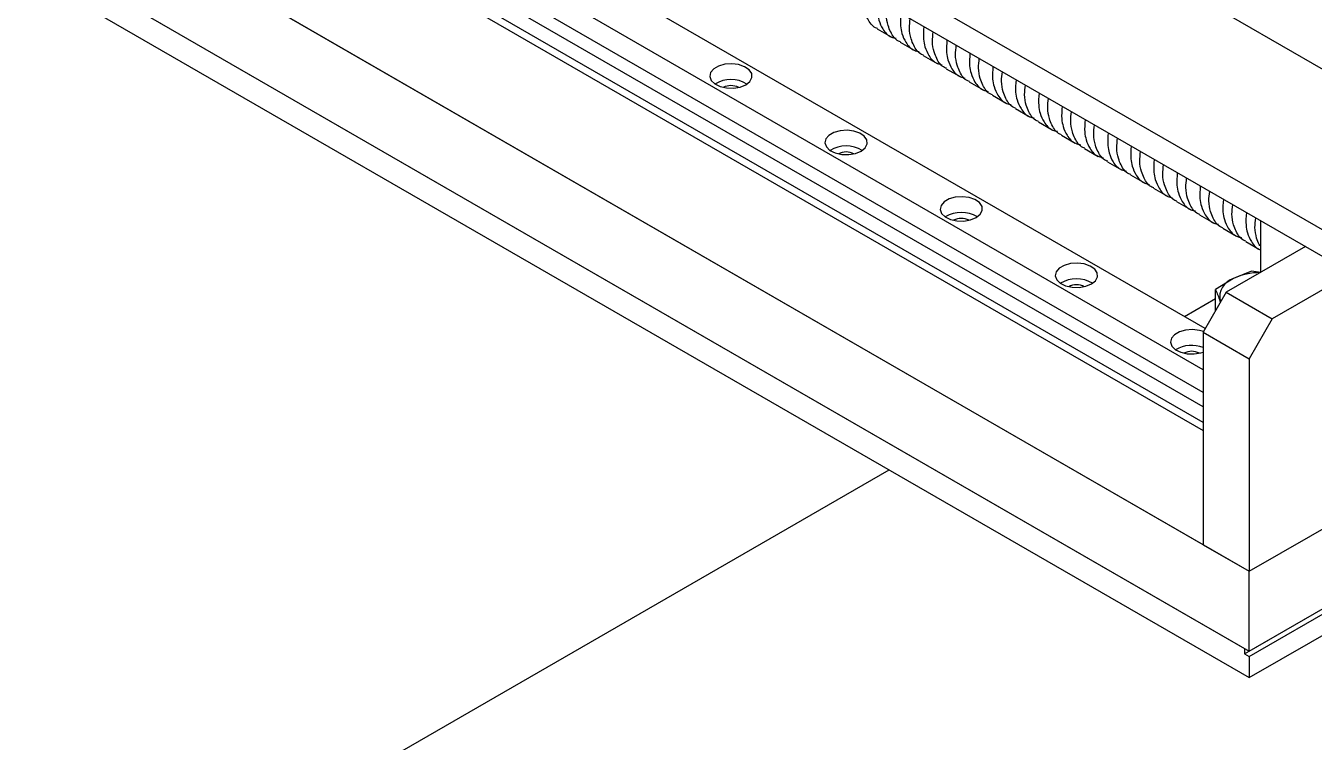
# Model space of a CAD drawing. Header units: millimetres. Extents: x 0 to 4412, y -498 to 1086.
# Drawn here: x 4299.37 to 4338.92, y 392.31 to 414.32 of the extents above; entities that cross this region are included whole.
import ezdxf

# ---------------------------------------------------------------- set-up
doc = ezdxf.new("R2010")
doc.units = ezdxf.units.MM
doc.header["$LTSCALE"] = 1.8

msp = doc.modelspace()

# ---------------------------------------------------------------- linework, layer by layer
at = {"color": 7, "linetype": 'Continuous', "lineweight": 30}
for p, q in [((4252.0734, 444.0919), (4336.7848, 395.189)), ((4252.0734, 443.2753), (4336.9262, 394.2908)), ((4267.6298, 437.561), (4336.9262, 397.557)), ((4267.6298, 435.1114), (4336.9262, 395.1074)), ((4340.0627, 407.5331), (4291.7007, 435.4518)), ((4340.0627, 406.7165), (4291.7007, 434.6353)), ((4335.512, 398.3734), (4278.9435, 431.0297)), ((4335.5779, 405.0198), (4302.8666, 423.9036)), ((4335.512, 403.7516), (4301.7447, 423.245)), ((4335.512, 403.0494), (4301.5609, 422.649)), ((4335.512, 402.1295), (4301.0375, 422.0312)), ((4335.512, 402.6085), (4301.4524, 422.2707)), ((4300.8254, 421.9087), (4335.512, 401.8845)), ((4335.3444, 415.2), (4339.1941, 412.9776)), ((4325.5049, 414.2231), (4325.9294, 413.978)), ((4326.212, 413.8149), (4326.6365, 413.5698)), ((4326.9192, 413.4067), (4327.3436, 413.1616)), ((4327.6263, 412.9985), (4328.0508, 412.7534)), ((4328.3334, 412.5903), (4328.7579, 412.3452)), ((4350.3613, 412.6617), (4337.6333, 405.3141)), ((4329.0405, 412.182), (4329.465, 411.937)), ((4329.7476, 411.7738), (4330.1721, 411.5288)), ((4330.4547, 411.3656), (4330.8792, 411.1206)), ((4331.1618, 410.9574), (4331.5863, 410.7124)), ((4331.8689, 410.5492), (4332.2934, 410.3042)), ((4332.576, 410.141), (4333.0005, 409.896)), ((4333.2831, 409.7328), (4333.7076, 409.4878)), ((4333.9902, 409.3246), (4334.4147, 409.0796)), ((4334.6973, 408.9164), (4335.1218, 408.6714)), ((4335.4044, 408.5082), (4335.8289, 408.2632)), ((4337.2798, 406.7428), (4337.2798, 408.3231)), ((4336.1115, 408.1), (4336.536, 407.855)), ((4338.6485, 407.5329), (4336.2191, 406.1305)), ((4336.8187, 407.6918), (4337.2431, 407.4468)), ((4336.994, 406.7733), (4336.4411, 406.5523)), ((4337.2783, 406.7414), (4336.994, 406.7733)), ((4336.4411, 406.5523), (4335.8882, 406.2143)), ((4335.8882, 405.5573), (4335.8882, 406.2143)), ((4334.937, 405.3898), (4335.8882, 405.9389)), ((4336.2191, 406.1305), (4335.512, 404.9057)), ((4336.043, 405.8254), (4336.0311, 405.8566)), ((4336.0311, 405.8566), (4336.0415, 405.8229)), ((4336.2191, 406.1305), (4337.6333, 405.3141)), ((4336.9262, 397.557), (4351.0684, 405.7211)), ((4336.9262, 397.557), (4351.0684, 405.7211)), ((4337.6333, 405.3141), (4336.9262, 404.0893)), ((4335.512, 404.9057), (4336.9262, 404.0893)), ((4335.512, 404.9057), (4335.512, 398.3734)), ((4336.9262, 404.0893), (4336.9262, 397.557)), ((4336.7848, 395.0257), (4350.9269, 403.1898)), ((4336.9262, 395.1074), (4351.0684, 403.2715)), ((4336.9262, 394.9441), (4351.0684, 403.1082)), ((4335.512, 401.8845), (4335.512, 398.3734)), ((4300.1284, 385.8157), (4325.8678, 400.6747)), ((4335.512, 398.3734), (4336.9262, 397.557)), ((4336.9262, 395.1074), (4336.9262, 397.557)), ((4336.9262, 394.2908), (4342.5831, 397.5565)), ((4336.7848, 395.189), (4336.7848, 395.0257)), ((4336.7848, 395.0257), (4336.9262, 394.9441)), ((4336.9262, 394.9441), (4336.9262, 394.2908))]:
    msp.add_line(p, q, dxfattribs=at)
at = {"color": 7, "linetype": 'Continuous', "lineweight": 30, "flags": 128}
for points in [[(4321.4759, 412.5075), (4321.6003, 412.6081), (4321.6613, 412.7265), (4321.6525, 412.8499), (4321.5747, 412.9649), (4321.4364, 413.0592), (4321.2526, 413.1224), (4321.0432, 413.1478), (4320.8309, 413.1325), (4320.6386, 413.0783), (4320.4873, 412.9909), (4320.3933, 412.8799), (4320.3669, 412.7574), (4320.4108, 412.6365), (4320.5203, 412.5304), (4320.6836, 412.4505), (4320.8829, 412.4056), (4321.0967, 412.4005), (4321.3018, 412.4358), (4321.4759, 412.5075)], [(4325.0115, 410.4665), (4325.1358, 410.567), (4325.1969, 410.6854), (4325.188, 410.8089), (4325.1102, 410.9239), (4324.9719, 411.0182), (4324.7881, 411.0814), (4324.5787, 411.1068), (4324.3664, 411.0915), (4324.1742, 411.0372), (4324.0229, 410.9499), (4323.9289, 410.8389), (4323.9024, 410.7163), (4323.9463, 410.5954), (4324.0558, 410.4893), (4324.2191, 410.4095), (4324.4185, 410.3646), (4324.6323, 410.3595), (4324.8373, 410.3947), (4325.0115, 410.4665)], [(4328.547, 408.4255), (4328.6713, 408.526), (4328.7324, 408.6444), (4328.7236, 408.7678), (4328.6458, 408.8829), (4328.5075, 408.9772), (4328.3237, 409.0404), (4328.1142, 409.0657), (4327.9019, 409.0505), (4327.7097, 408.9962), (4327.5584, 408.9089), (4327.4644, 408.7979), (4327.4379, 408.6753), (4327.4819, 408.5544), (4327.5914, 408.4483), (4327.7547, 408.3685), (4327.954, 408.3236), (4328.1678, 408.3185), (4328.3729, 408.3537), (4328.547, 408.4255)], [(4332.0825, 406.3845), (4332.2069, 406.485), (4332.2679, 406.6034), (4332.2591, 406.7268), (4332.1813, 406.8419), (4332.043, 406.9361), (4331.8592, 406.9994), (4331.6498, 407.0247), (4331.4375, 407.0094), (4331.2452, 406.9552), (4331.0939, 406.8678), (4330.9999, 406.7569), (4330.9735, 406.6343), (4331.0174, 406.5134), (4331.1269, 406.4073), (4331.2902, 406.3275), (4331.4895, 406.2826), (4331.7033, 406.2775), (4331.9084, 406.3127), (4332.0825, 406.3845)], [(4335.5205, 404.9204), (4335.3947, 404.9584), (4335.1853, 404.9837), (4334.973, 404.9684), (4334.7808, 404.9142), (4334.6295, 404.8268), (4334.5355, 404.7159), (4334.509, 404.5933), (4334.5529, 404.4724), (4334.6625, 404.3663), (4334.8257, 404.2864), (4335.0251, 404.2415), (4335.2389, 404.2364), (4335.4439, 404.2717), (4335.512, 404.2939)]]:
    msp.add_lwpolyline(points, dxfattribs=at)
at = {"color": 7, "linetype": 'Continuous', "lineweight": 30}
for centre, radius, start, end in [((4321.0163, 411.7156), 0.9499, 58.77814, 121.22186), ((4321.0163, 411.9559), 0.5243, 63.09489, 116.90511), ((4324.5519, 409.6746), 0.9499, 58.77814, 121.22186), ((4324.5519, 409.9149), 0.5243, 63.09489, 116.90511), ((4328.0874, 407.6335), 0.9499, 58.77814, 121.22186), ((4328.0874, 407.8739), 0.5243, 63.09489, 116.90511), ((4337.2516, 404.8388), 1.8956, 89.59356, 115.31507), ((4331.6229, 405.5925), 0.9499, 58.77814, 121.22186), ((4331.6229, 405.8329), 0.5243, 63.09489, 116.90511), ((4336.6207, 405.9778), 0.6019, 107.3579, 191.61642), ((4335.162, 403.5162), 0.9821, 69.11955, 120.32921), ((4335.1585, 403.7919), 0.5243, 63.09489, 116.90511)]:
    msp.add_arc(centre, radius, start, end, dxfattribs=at)
for points, knots in [([(4325.5106, 414.2345), (4325.4916, 414.2408), (4325.3587, 414.2849), (4325.2321, 414.4741), (4325.1181, 414.7555), (4325.066, 415.0295), (4325.0932, 415.2529), (4325.1051, 415.3513)], [0, 0, 0, 0, 0.0552706, 0.3866254, 0.5635173, 0.8075314, 1, 1, 1, 1]), ([(4325.5248, 415.1091), (4325.5142, 414.9764), (4325.4964, 414.754), (4325.558, 414.4564), (4325.6822, 414.1814), (4325.8655, 413.9765), (4326.0361, 413.9439), (4326.0861, 413.9344)], [0, 0, 0, 0, 0.2275202, 0.3811169, 0.5929963, 0.88094, 1, 1, 1, 1]), ([(4326.2177, 413.8263), (4326.1987, 413.8326), (4326.0658, 413.8767), (4325.9393, 414.0659), (4325.8252, 414.3473), (4325.7731, 414.6213), (4325.8003, 414.8447), (4325.8122, 414.9431)], [0, 0, 0, 0, 0.0552706, 0.3866254, 0.5635173, 0.8075314, 1, 1, 1, 1]), ([(4326.2319, 414.7009), (4326.2213, 414.5681), (4326.2035, 414.3458), (4326.2651, 414.0482), (4326.3893, 413.7732), (4326.5726, 413.5683), (4326.7432, 413.5357), (4326.7932, 413.5262)], [0, 0, 0, 0, 0.2275202, 0.3811169, 0.5929963, 0.88094, 1, 1, 1, 1]), ([(4326.9248, 413.4181), (4326.9058, 413.4244), (4326.7729, 413.4685), (4326.6464, 413.6577), (4326.5323, 413.9391), (4326.4803, 414.2131), (4326.5074, 414.4365), (4326.5193, 414.5349)], [0, 0, 0, 0, 0.0552706, 0.3866254, 0.5635173, 0.8075314, 1, 1, 1, 1]), ([(4326.939, 414.2927), (4326.9284, 414.1599), (4326.9106, 413.9376), (4326.9722, 413.64), (4327.0964, 413.365), (4327.2797, 413.1601), (4327.4503, 413.1275), (4327.5003, 413.1179)], [0, 0, 0, 0, 0.2275202, 0.3811169, 0.5929963, 0.88094, 1, 1, 1, 1]), ([(4327.6319, 413.0099), (4327.6129, 413.0162), (4327.48, 413.0603), (4327.3535, 413.2495), (4327.2394, 413.5309), (4327.1874, 413.8049), (4327.2145, 414.0282), (4327.2264, 414.1267)], [0, 0, 0, 0, 0.0552706, 0.3866254, 0.5635173, 0.8075314, 1, 1, 1, 1]), ([(4327.6461, 413.8845), (4327.6355, 413.7517), (4327.6177, 413.5294), (4327.6793, 413.2318), (4327.8035, 412.9568), (4327.9868, 412.7519), (4328.1575, 412.7193), (4328.2074, 412.7097)], [0, 0, 0, 0, 0.2275202, 0.3811169, 0.5929963, 0.88094, 1, 1, 1, 1]), ([(4328.339, 412.6017), (4328.32, 412.608), (4328.1871, 412.6521), (4328.0606, 412.8413), (4327.9465, 413.1227), (4327.8945, 413.3967), (4327.9216, 413.62), (4327.9335, 413.7185)], [0, 0, 0, 0, 0.0552706, 0.3866254, 0.5635173, 0.8075314, 1, 1, 1, 1]), ([(4328.3532, 413.4763), (4328.3426, 413.3435), (4328.3248, 413.1212), (4328.3864, 412.8236), (4328.5106, 412.5486), (4328.6939, 412.3437), (4328.8646, 412.3111), (4328.9145, 412.3015)], [0, 0, 0, 0, 0.22752023, 0.38111688, 0.59299626, 0.88093996, 1, 1, 1, 1]), ([(4329.0461, 412.1935), (4329.0271, 412.1998), (4328.8942, 412.2439), (4328.7677, 412.4331), (4328.6536, 412.7145), (4328.6016, 412.9885), (4328.6287, 413.2118), (4328.6407, 413.3103)], [0, 0, 0, 0, 0.0552706, 0.3866254, 0.5635173, 0.8075314, 1, 1, 1, 1]), ([(4329.0603, 413.068), (4329.0497, 412.9353), (4329.0319, 412.713), (4329.0935, 412.4154), (4329.2178, 412.1404), (4329.401, 411.9355), (4329.5717, 411.9029), (4329.6216, 411.8933)], [0, 0, 0, 0, 0.2275202, 0.3811169, 0.5929963, 0.88094, 1, 1, 1, 1]), ([(4329.7532, 411.7853), (4329.7342, 411.7916), (4329.6013, 411.8357), (4329.4748, 412.0249), (4329.3607, 412.3063), (4329.3087, 412.5803), (4329.3358, 412.8036), (4329.3478, 412.9021)], [0, 0, 0, 0, 0.0552706, 0.3866254, 0.5635173, 0.8075314, 1, 1, 1, 1]), ([(4329.7674, 412.6598), (4329.7568, 412.5271), (4329.739, 412.3048), (4329.8006, 412.0072), (4329.9249, 411.7322), (4330.1081, 411.5273), (4330.2788, 411.4947), (4330.3287, 411.4851)], [0, 0, 0, 0, 0.2275202, 0.3811169, 0.5929963, 0.88094, 1, 1, 1, 1]), ([(4330.4603, 411.3771), (4330.4413, 411.3834), (4330.3084, 411.4275), (4330.1819, 411.6167), (4330.0678, 411.8981), (4330.0158, 412.1721), (4330.0429, 412.3954), (4330.0549, 412.4939)], [0, 0, 0, 0, 0.0552706, 0.3866254, 0.5635173, 0.8075314, 1, 1, 1, 1]), ([(4330.4746, 412.2516), (4330.4639, 412.1189), (4330.4461, 411.8966), (4330.5077, 411.599), (4330.632, 411.324), (4330.8152, 411.1191), (4330.9859, 411.0865), (4331.0358, 411.0769)], [0, 0, 0, 0, 0.2275202, 0.3811169, 0.5929963, 0.88094, 1, 1, 1, 1]), ([(4331.1674, 410.9689), (4331.1484, 410.9752), (4331.0155, 411.0193), (4330.889, 411.2085), (4330.7749, 411.4899), (4330.7229, 411.7639), (4330.75, 411.9872), (4330.762, 412.0857)], [0, 0, 0, 0, 0.0552706, 0.3866254, 0.5635173, 0.8075314, 1, 1, 1, 1]), ([(4331.1817, 411.8434), (4331.171, 411.7107), (4331.1532, 411.4884), (4331.2148, 411.1908), (4331.3391, 410.9158), (4331.5223, 410.7109), (4331.693, 410.6783), (4331.7429, 410.6687)], [0, 0, 0, 0, 0.2275202, 0.3811169, 0.5929963, 0.88094, 1, 1, 1, 1]), ([(4331.8745, 410.5607), (4331.8555, 410.567), (4331.7226, 410.6111), (4331.5961, 410.8002), (4331.482, 411.0817), (4331.43, 411.3557), (4331.4571, 411.579), (4331.4691, 411.6775)], [0, 0, 0, 0, 0.0552706, 0.3866254, 0.5635173, 0.8075314, 1, 1, 1, 1]), ([(4331.8888, 411.4352), (4331.8781, 411.3025), (4331.8603, 411.0802), (4331.9219, 410.7825), (4332.0462, 410.5075), (4332.2294, 410.3027), (4332.4001, 410.2701), (4332.45, 410.2605)], [0, 0, 0, 0, 0.22752023, 0.38111688, 0.59299626, 0.88093996, 1, 1, 1, 1]), ([(4332.5816, 410.1525), (4332.5626, 410.1588), (4332.4298, 410.2029), (4332.3032, 410.392), (4332.1891, 410.6735), (4332.1371, 410.9475), (4332.1642, 411.1708), (4332.1762, 411.2693)], [0, 0, 0, 0, 0.0552706, 0.3866254, 0.5635173, 0.8075314, 1, 1, 1, 1]), ([(4332.5959, 411.027), (4332.5852, 410.8943), (4332.5674, 410.672), (4332.629, 410.3743), (4332.7533, 410.0993), (4332.9366, 409.8945), (4333.1072, 409.8619), (4333.1571, 409.8523)], [0, 0, 0, 0, 0.2275202, 0.3811169, 0.5929963, 0.88094, 1, 1, 1, 1]), ([(4333.2888, 409.7442), (4333.2698, 409.7506), (4333.1369, 409.7947), (4333.0103, 409.9838), (4332.8962, 410.2653), (4332.8442, 410.5393), (4332.8713, 410.7626), (4332.8833, 410.8611)], [0, 0, 0, 0, 0.0552706, 0.3866254, 0.5635173, 0.8075314, 1, 1, 1, 1]), ([(4333.303, 410.6188), (4333.2924, 410.4861), (4333.2746, 410.2638), (4333.3361, 409.9661), (4333.4604, 409.6911), (4333.6437, 409.4863), (4333.8143, 409.4537), (4333.8642, 409.4441)], [0, 0, 0, 0, 0.2275202, 0.3811169, 0.5929963, 0.88094, 1, 1, 1, 1]), ([(4333.9959, 409.336), (4333.9769, 409.3423), (4333.844, 409.3865), (4333.7174, 409.5756), (4333.6033, 409.8571), (4333.5513, 410.1311), (4333.5784, 410.3544), (4333.5904, 410.4529)], [0, 0, 0, 0, 0.0552706, 0.3866254, 0.5635173, 0.8075314, 1, 1, 1, 1]), ([(4334.0101, 410.2106), (4333.9995, 410.0779), (4333.9817, 409.8556), (4334.0432, 409.5579), (4334.1675, 409.2829), (4334.3508, 409.0781), (4334.5214, 409.0454), (4334.5713, 409.0359)], [0, 0, 0, 0, 0.2275202, 0.3811169, 0.5929963, 0.88094, 1, 1, 1, 1]), ([(4334.703, 408.9278), (4334.684, 408.9341), (4334.5511, 408.9782), (4334.4245, 409.1674), (4334.3105, 409.4489), (4334.2584, 409.7228), (4334.2855, 409.9462), (4334.2975, 410.0447)], [0, 0, 0, 0, 0.0552706, 0.3866254, 0.5635173, 0.8075314, 1, 1, 1, 1]), ([(4334.7172, 409.8024), (4334.7066, 409.6697), (4334.6888, 409.4474), (4334.7503, 409.1497), (4334.8746, 408.8747), (4335.0579, 408.6699), (4335.2285, 408.6372), (4335.2784, 408.6277)], [0, 0, 0, 0, 0.2275202, 0.3811169, 0.5929963, 0.88094, 1, 1, 1, 1]), ([(4335.4101, 408.5196), (4335.3911, 408.5259), (4335.2582, 408.57), (4335.1316, 408.7592), (4335.0176, 409.0407), (4334.9655, 409.3146), (4334.9927, 409.538), (4335.0046, 409.6365)], [0, 0, 0, 0, 0.0552706, 0.3866254, 0.5635173, 0.8075314, 1, 1, 1, 1]), ([(4335.4243, 409.3942), (4335.4137, 409.2615), (4335.3959, 409.0392), (4335.4574, 408.7415), (4335.5817, 408.4665), (4335.765, 408.2616), (4335.9356, 408.229), (4335.9855, 408.2195)], [0, 0, 0, 0, 0.2275202, 0.3811169, 0.5929963, 0.88094, 1, 1, 1, 1]), ([(4336.1172, 408.1114), (4336.0982, 408.1177), (4335.9653, 408.1618), (4335.8387, 408.351), (4335.7247, 408.6325), (4335.6726, 408.9064), (4335.6998, 409.1298), (4335.7117, 409.2283)], [0, 0, 0, 0, 0.0552706, 0.3866254, 0.5635173, 0.8075314, 1, 1, 1, 1]), ([(4336.1314, 408.986), (4336.1208, 408.8533), (4336.103, 408.631), (4336.1646, 408.3333), (4336.2888, 408.0583), (4336.4721, 407.8534), (4336.6427, 407.8208), (4336.6927, 407.8113)], [0, 0, 0, 0, 0.2275202, 0.3811169, 0.5929963, 0.88094, 1, 1, 1, 1]), ([(4336.8243, 407.7032), (4336.8053, 407.7095), (4336.6724, 407.7536), (4336.5459, 407.9428), (4336.4318, 408.2242), (4336.3797, 408.4982), (4336.4069, 408.7216), (4336.4188, 408.8201)], [0, 0, 0, 0, 0.0552706, 0.3866254, 0.5635173, 0.8075314, 1, 1, 1, 1]), ([(4336.8385, 408.5778), (4336.8279, 408.4452), (4336.8102, 408.223), (4336.8714, 407.9245), (4336.9977, 407.6538), (4337.1446, 407.4664), (4337.2712, 407.436), (4337.2798, 407.4339)], [0, 0, 0, 0, 0.2522967, 0.4226196, 0.6575722, 0.9768723, 1, 1, 1, 1]), ([(4337.2798, 407.5419), (4337.2638, 407.5587), (4337.2028, 407.623), (4337.1438, 407.8224), (4337.0858, 408.0887), (4337.1137, 408.313), (4337.1259, 408.4119)], [0, 0, 0, 0, 0.0929062, 0.3545041, 0.7153663, 1, 1, 1, 1]), ([(4335.8882, 406.2143), (4335.8894, 406.2115), (4335.9365, 406.1102), (4335.9845, 405.9817), (4336.0311, 405.8566)], [0, 0, 0, 0, 0.0269953, 1, 1, 1, 1])]:
    msp.add_open_spline(points, degree=3, knots=knots, dxfattribs=at)

doc.saveas('drawing.dxf')
